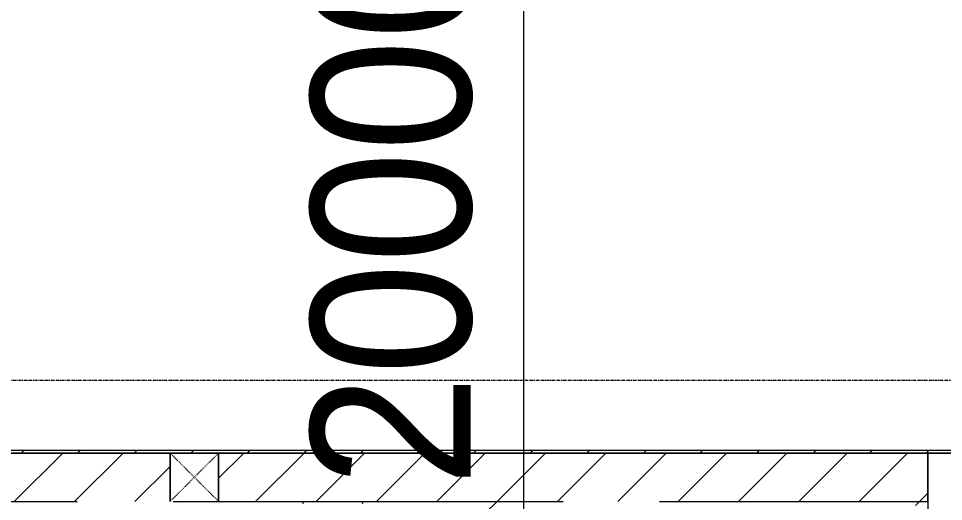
# Model space of a CAD drawing. Header units: millimetres. Extents: x 5357 to 201988, y -16345 to 109895.
# Drawn here: x 73428 to 77243, y 33337 to 35331 of the extents above; entities that cross this region are included whole.
import ezdxf

# ---------------------------------------------------------------- set-up
doc = ezdxf.new("R2010")
doc.units = ezdxf.units.MM
doc.linetypes.add('Dash', pattern=[6, 3, -3])
doc.linetypes.add('Grid Line', pattern=[22.225, 12.7, -3.175, 3.175, -3.175])
for name, color, linetype, lineweight in [('0-1', 7, 'Continuous', 5), ('A-ANNO-DIMS', 211, 'Continuous', 9), ('A-ANNO-DIMS-220', 211, 'Continuous', 9), ('A-WALL', 113, 'Continuous', 9), ('A-WALL-4', 113, 'Continuous', 18), ('A-WALL-PATT-1', 10, 'Continuous', 9), ('A-WALL-PATT-3', 111, 'Continuous', 9), ('I-WALL-3', 2, 'Continuous', 18), ('S-COLS', 52, 'Continuous', 9), ('S-COLS-2', 9, 'Continuous', 18), ('S-COLS-5', 52, 'Continuous', 18), ('S-COLS-6', 52, 'Dash', 9), ('S-COLS-HDLN', 52, 'Dash', 9), ('S-GRID-1', 1, 'Grid Line', 9)]:
    doc.layers.add(name, color=color, linetype=linetype, lineweight=lineweight)
doc.styles.add('Arial_4', font='arial_0.ttf', dxfattribs={"width": 0.9, "height": 659.9999999999999})
doc.dimstyles.new('1_Dim_chi_tiet_khu_đất_2', dxfattribs={"dimscale": 304.8, "dimtxt": 673.3712039716003, "dimasz": 0.8661417322834646, "dimexe": 0.7217847769028871, "dimexo": 0.0625, "dimgap": 0.07217847769028872, "dimtad": 1, "dimdec": 0, "dimrnd": 5, "dimzin": 0, "dimdsep": 46, "dimtxsty": 'Arial_4', "dimblk1": 'OBLIQUE', "dimblk2": 'OBLIQUE', "dimsah": 1, "dimcen": 0.09, "dimdle": 0.7217847769028871, "dimazin": 0, "dimtfac": 1, "dimtdec": 4, "dimtix": 1, "dimtmove": 0, "dimatfit": 3, "dimfxl": 2.165354330708662, "dimfxlon": 1, "dimtvp": 1, "dimtolj": 1, "dimtzin": 0, "dimarcsym": 2})
pattern_1 = [(45, (0, 0), (-124.4507934888324, 124.4507934888324), [])]

# ---------------------------------------------------------------- blocks, each defined once
blk = doc.blocks.new('NCV_TKTC_KET CAU_rvt-1-TKCS_MB SÂN ĐƯỜNG NỘI BỘ')
at = {"layer": 'S-COLS-2'}
for p, q in [((77527.56428701636, 33536.93603804454), (77177.56428701636, 33536.93603804454)), ((77177.56428701636, 33536.93603804454), (77177.56428701631, 32536.93603804455))]:
    blk.add_line(p, q, dxfattribs=at)
blk = doc.blocks.new('NCV_TKTC_TANG 1_rvt-1-TKCS_MB SÂN ĐƯỜNG NỘI BỘ')
at = {"layer": 'A-WALL-PATT-1'}
h = blk.add_hatch(dxfattribs=at)
h.set_pattern_fill('FP_1', color=256, style=0, pattern_type=2)
h.set_pattern_definition(pattern_1)
h.paths.add_polyline_path([(73427.6356179945, 31236.9360380436), (73527.56428701665, 31236.9360380436), (73527.56428701665, 33336.93603804528), (73427.56428701665, 33336.93603804455), (73427.56428701665, 31236.9360380436)])
h = blk.add_hatch(dxfattribs=at)
h.set_pattern_fill('FP_3', color=256, style=0, pattern_type=2)
h.set_pattern_definition([(0, (0, 0), (894.08, 223.52), [73.762, -596.798, 73.762, -596.798, -3576.32]), (0, (0, 0), (894.08, 223.52), [-1341.12, 73.762, -1267.358, 73.762, -596.798, -1564.64]), (0, (0, 0), (894.08, 223.52), [-3352.8, 73.762, -373.278, 73.762, -1043.838]), (120, (335.28, 111.76), (-640.6139982538975, 662.535993015591), [73.76199999999999, -596.7979999999999, 73.76199999999999, -4173.117999999999]), (120, (335.28, 111.76), (-640.6139982538975, 662.535993015591), [-744.3219999999999, -596.7979999999999, 73.76199999999999, -1267.358, -2235.199999999999]), (120, (335.28, 111.76), (-640.6139982538975, 662.535993015591), [-2682.239999999999, 73.76199999999999, -596.7979999999999, 73.76199999999999, -1490.878]), (120, (335.28, 111.76), (-640.6139982538975, 662.535993015591), [-3426.561999999999, -373.278, 73.76199999999999, -1043.838]), (240, (447.04, 558.8), (-253.4660017461021, -886.055993015591), [73.762, -596.798, 73.762, -4173.117999999999]), (240, (447.04, 558.8), (-253.4660017461021, -886.055993015591), [-744.322, -596.798, 73.762, -1267.358, -2235.2]), (240, (447.04, 558.8), (-253.4660017461021, -886.055993015591), [-2682.24, 73.762, -596.798, 73.762, -1490.878]), (240, (447.04, 558.8), (-253.4660017461021, -886.055993015591), [-3426.562, -373.278, 73.762, -1043.838])])
h.paths.add_polyline_path([(75336.41044085975, 33326.9360380428), (75342.56428701639, 33326.9360380428), (75342.56428701639, 33336.93603804453), (74065.99563534651, 33336.93603804528), (74066.97824908396, 33326.9360380428), (74957.190366585, 33326.9360380428)])
h.paths.add_polyline_path([(73648.98935707271, 33326.9360380428), (73668.22145266453, 33327.65990045637), (73669.13293868682, 33336.93603804453), (73527.56428701665, 33336.93603804453), (73527.56428701665, 33326.9360380428), (73539.48736394176, 33326.9360380428)])
h = blk.add_hatch(dxfattribs=at)
h.set_pattern_fill('FP_1', color=256, style=0, pattern_type=2)
h.set_pattern_definition(pattern_1)
h.paths.add_polyline_path([(75352.56428701631, 31236.9360380436), (75452.5642870164, 31236.9360380436), (75452.5642870164, 33336.93603804528), (75352.56428701639, 33336.93603804528), (75352.56428701639, 31488.55400728147)])
h = blk.add_hatch(dxfattribs=at)
h.set_pattern_fill('FP_1', color=256, style=0, pattern_type=2)
h.set_pattern_definition(pattern_1)
h.paths.add_polyline_path([(77127.56428701652, 32536.50921566685), (77177.5642870164, 32536.50921566685), (77177.56428701644, 33336.93603804528), (77127.56428701652, 33336.93603804528), (77127.56428701652, 32615.16935089007)])
blk = doc.blocks.new('G1_SOF - BO TRU - 200x200-3050151-TKCS_MB SÂN ĐƯỜNG NỘI BỘ')
at = {"layer": 'S-COLS-HDLN'}
for p, q in [((-100.0000000000001, 99.99999999999922), (100.0000000000004, -100.0000000000001)), ((100, 99.9999999999998), (-99.99999999999943, -100.0000000000007))]:
    blk.add_line(p, q, dxfattribs=at)
blk = doc.blocks.new('DIMBLOCK40-TKCS_MB SÂN ĐƯỜNG NỘI BỘ')
at = {"layer": 'A-ANNO-DIMS-220'}
for p, q in [((75511.98631269624, 24317.36286042128), (75511.98631269629, 44757.36286042103)), ((74851.9863126963, 44537.36286042103), (75731.98631269629, 44537.36286042103)), ((75511.9863126963, 44537.36286042103), (74851.9863126963, 44537.36286042103)), ((74851.98631269626, 24537.36286042127), (75731.98631269624, 24537.36286042127)), ((75511.98631269626, 24537.36286042127), (74851.98631269626, 24537.36286042127))]:
    blk.add_line(p, q, dxfattribs=at)
at = {"layer": 'A-ANNO-DIMS-220', "lineweight": 25}
for p, q in [((75511.98631269629, 44537.36286042103), (75379.9863126963, 44669.36286042103)), ((75511.98631269629, 44537.36286042103), (75643.98631269629, 44405.36286042102)), ((75511.98631269624, 24537.36286042127), (75379.98631269626, 24669.36286042127)), ((75511.98631269624, 24537.36286042127), (75643.98631269624, 24405.36286042127))]:
    blk.add_line(p, q, dxfattribs=at)
at = {"layer": 'A-ANNO-DIMS-220', "color": 0, "insert": (74633.15472999688, 33397.81159216152), "char_height": 659.9999999999999, "width": 2734.923043823115, "attachment_point": 1, "rotation": 90, "line_spacing_factor": 0.9417779076525878, "style": 'Arial_4'}
blk.add_mtext('20000', dxfattribs=at)
blk = doc.blocks.new('_Oblique')
at = {"color": 0, "linetype": 'ByBlock', "lineweight": -2}
blk.add_line((-0.5, -0.5), (0.5, 0.5), dxfattribs=at)

msp = doc.modelspace()

# ---------------------------------------------------------------- hatches: boundary and pattern name
at = {"layer": 'A-WALL-PATT-3'}
h = msp.add_hatch(dxfattribs=at)
h.set_pattern_fill('FP_2', color=256, style=0, pattern_type=2)
h.set_pattern_definition([(45, (0, 0), (-116.6726188957803, 116.6726188957803), [])])
h.paths.add_polyline_path([(69377.56428701644, 33536.93603804457), (69477.56428701644, 33537.36286042134), (69477.56428701644, 33546.9360380446), (68827.56428701643, 33546.9360380446), (68827.56428701631, 33536.93603804457), (68927.56428701639, 33536.93603804457)])
h.paths.add_polyline_path([(56702.63561799416, 33536.93603804457), (59537.56428701642, 33537.36286042134), (59537.56428701642, 33546.93603804462), (56652.56428701628, 33546.93603804464), (56652.56428701629, 33536.93603804467)])
h.paths.add_polyline_path([(80552.56428701615, 33536.93603804457), (80551.01581434908, 33546.9360380446), (70567.56428701643, 33546.9360380446), (70567.56428701644, 33536.93603804457), (80404.13697063163, 33536.93603804457)])
h.paths.add_polyline_path([(60627.56428701615, 33536.93603804457), (67737.56428701642, 33537.36286042134), (67737.56428701642, 33546.93603804462), (60627.56428701641, 33546.93603804462), (60627.56428701641, 33537.36286042134)])
h = msp.add_hatch(dxfattribs=at)
h.set_pattern_fill('FP_1', color=256, style=0, pattern_type=2)
h.set_pattern_definition(pattern_1)
h.paths.add_polyline_path([(76772.83923460053, 33336.93603804451), (77177.56428701643, 33336.93603804528), (77177.56428701643, 33536.93603804457), (74252.88894023906, 33536.93603804457), (74252.88894023906, 33336.93603804528), (76546.84563447836, 33336.93603804451)])
h.paths.add_polyline_path([(73644.84939547036, 33336.93603804453), (74052.88894023906, 33336.93603804528), (74052.88894023906, 33536.93603804457), (70567.56428701644, 33536.93603804457), (70567.56428701644, 33336.93603804529), (73527.56428701663, 33336.93603804453)])
h.paths.add_polyline_path([(69477.56428701644, 33336.93603804455), (69477.56428701644, 33536.93603804457), (69377.56428701681, 33536.93603804457), (69377.56428701656, 33336.93603804455)])

# ---------------------------------------------------------------- linework, layer by layer
at = {"layer": 'A-WALL'}
for p, q in [((74052.88894023899, 33536.93603804526), (70567.56428701637, 33536.93603804526)), ((70567.56428701636, 33536.93603804456), (74052.88894023899, 33536.93603804454)), ((74052.88894023899, 33336.93603804526), (74052.88894023899, 33536.93603804526)), ((77177.56428701636, 33536.93603804524), (74252.88894023899, 33536.93603804525)), ((74252.88894023899, 33536.93603804525), (74252.88894023899, 33336.93603804526)), ((74252.88894023899, 33536.93603804454), (77177.56428701636, 33536.93603804454))]:
    msp.add_line(p, q, dxfattribs=at)
at = {"layer": 'A-WALL-4'}
for p, q in [((77177.56428701636, 33336.93603804525), (77177.56428701636, 33536.93603804524)), ((70567.56428701637, 33336.93603804527), (73669.13293868674, 33336.93603804526)), ((74252.88894023899, 33336.93603804526), (75674.13293868647, 33336.93603804525)), ((76070.99563534617, 33336.93603804525), (77177.56428701636, 33336.93603804525))]:
    msp.add_line(p, q, dxfattribs=at)
at = {"layer": 'I-WALL-3'}
for p, q in [((80562.56428701615, 33546.93603804453), (70567.56428701636, 33546.93603804456)), ((74052.88894023899, 33536.93603804454), (74252.88894023899, 33536.93603804454)), ((77177.56428701636, 33536.93603804454), (80552.56428701615, 33536.93603804452))]:
    msp.add_line(p, q, dxfattribs=at)
at = {"layer": 'S-COLS'}
for p, q in [((74052.88894023899, 33536.93603804526), (74052.88894023899, 33336.93603804526)), ((74252.88894023899, 33336.93603804526), (74252.88894023899, 33536.93603804526))]:
    msp.add_line(p, q, dxfattribs=at)
at = {"layer": 'S-COLS-5'}
for p, q in [((74252.88894023899, 33536.93603804526), (74052.88894023899, 33536.93603804526)), ((74065.99563534644, 33336.93603804526), (74252.88894023899, 33336.93603804526))]:
    msp.add_line(p, q, dxfattribs=at)
at = {"layer": 'S-GRID-1'}
for p, q in [((128757.7912712215, 33836.93603804481), (32145.79127122153, 33836.93603804513)), ((131551.7912712215, 33536.93603804507), (29351.79127122152, 33536.9360380454))]:
    msp.add_line(p, q, dxfattribs=at)

# ---------------------------------------------------------------- block references
at = {"layer": '0-1'}
for name in ['NCV_TKTC_KET CAU_rvt-1-TKCS_MB SÂN ĐƯỜNG NỘI BỘ', 'NCV_TKTC_TANG 1_rvt-1-TKCS_MB SÂN ĐƯỜNG NỘI BỘ']:
    msp.add_blockref(name, (0, 0), dxfattribs=at)
at = {"layer": 'S-COLS-6'}
msp.add_blockref('G1_SOF - BO TRU - 200x200-3050151-TKCS_MB SÂN ĐƯỜNG NỘI BỘ', (74152.88894023899, 33436.93603804526), dxfattribs=at)

# ---------------------------------------------------------------- dimensions: what is measured, and where the dimension line sits
at = {"layer": 'A-ANNO-DIMS'}
dim = msp.add_linear_dim(base=(75511.98631269633, 44537.36286042105), p1=(74851.98631269626, 24537.36286042127), p2=(74851.9863126963, 44537.36286042103), angle=89.99999999999991, dimstyle='1_Dim_chi_tiet_khu_đất_2', override={"dimpost": '<>', "dimfxl": 19999.99999999976}, dxfattribs=at)
dim.commit()
dim.dimension.update_dxf_attribs({"geometry": 'DIMBLOCK40-TKCS_MB SÂN ĐƯỜNG NỘI BỘ', "text_midpoint": (75153.00813883854, 34537.36286042113)})

doc.saveas('drawing.dxf')
